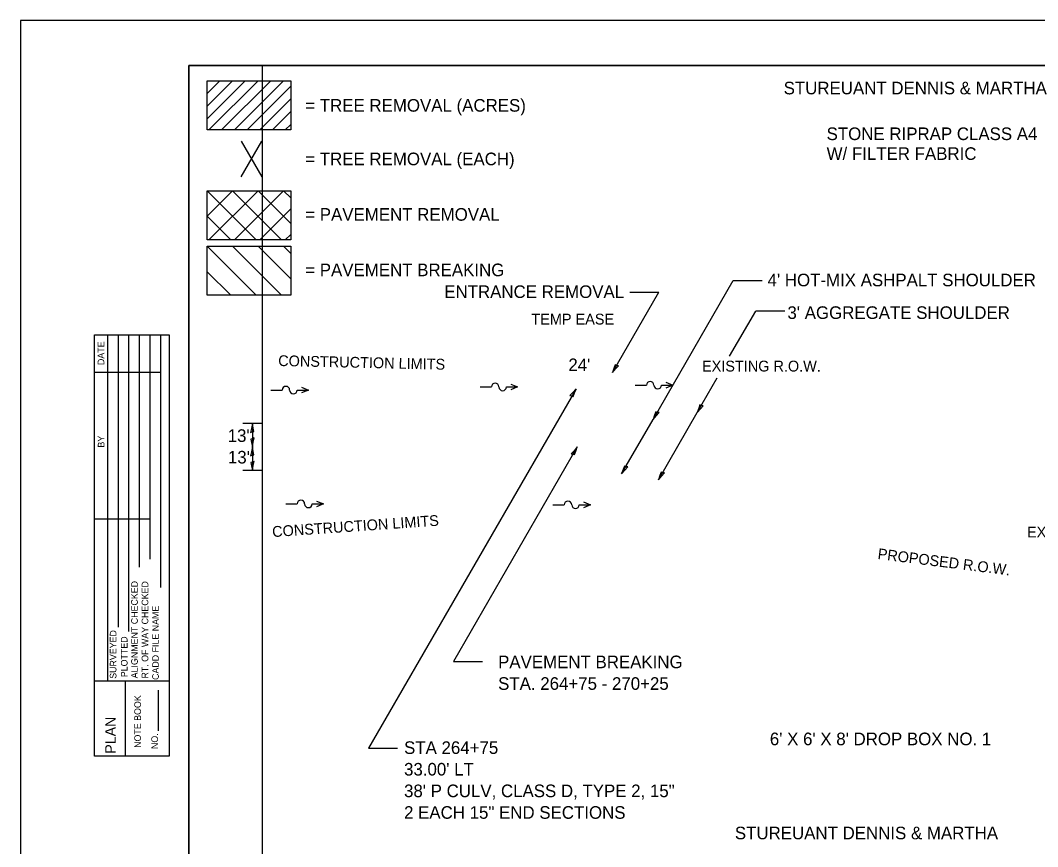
# Model space of a CAD drawing. Extents: x 2392602 to 2396002, y 2003850 to 2004950.
# Drawn here: x 2392602 to 2393167, y 2004491 to 2004950 of the extents above; entities that cross this region are included whole.
import ezdxf

# ---------------------------------------------------------------- set-up
doc = ezdxf.new("R2010")
doc.units = 0
for name, color, linetype in [('Design_EX_Roadway Profile', 7, 'Continuous'), ('Level 60', 7, 'Continuous'), ('ROW_EX ROW Line', 7, 'Continuous'), ('ROW_EX ROW Markers', 7, 'Continuous'), ('Sheets_50 Reference Boundary', 7, 'Continuous'), ('Sheets_General Details', 7, 'Continuous'), ('Topo_Ditch Line', 7, 'Continuous'), ('Topo_Entrances', 7, 'Continuous'), ('Topo_Mailbox', 7, 'Continuous'), ('Topo_Miscellaneous', 7, 'Continuous'), ('Topo_Point Elevations', 7, 'Continuous'), ('Topo_Point Numbers', 7, 'Continuous'), ('Topo_Vegetation Line', 7, 'Continuous')]:
    doc.layers.add(name, color=color, linetype=linetype)

msp = doc.modelspace()

# ---------------------------------------------------------------- linework, layer by layer
at = {"layer": 'Design_EX_Roadway Profile'}
for p, q in [((2392736.22, 2004725.94), (2392725.45, 2004725.94)), ((2392730.83, 2004725.94), (2392730.83, 2004712.94)), ((2392730.83, 2004712.94), (2392730.83, 2004699.94)), ((2392736.22, 2004699.94), (2392725.45, 2004699.94))]:
    msp.add_line(p, q, dxfattribs=at)
for points in [[(2392705.65, 2004916.31), (2392752.1, 2004916.31), (2392752.1, 2004889.05), (2392705.65, 2004889.05)], [(2392705.65, 2004855.22), (2392752.1, 2004855.22), (2392752.1, 2004827.96), (2392705.65, 2004827.96)], [(2392705.65, 2004824.41), (2392752.1, 2004824.41), (2392752.1, 2004797.15), (2392705.65, 2004797.15)], [(2392729.79, 2004720.94), (2392730.75, 2004721.34), (2392731.67, 2004721.5), (2392731.27, 2004723.44), (2392730.83, 2004725.94), (2392730.35, 2004723.27)], [(2392731.88, 2004717.93), (2392730.92, 2004717.53), (2392730, 2004717.37), (2392730.4, 2004715.44), (2392730.83, 2004712.94), (2392731.32, 2004715.6)], [(2392729.79, 2004707.94), (2392730.75, 2004708.34), (2392731.67, 2004708.5), (2392731.27, 2004710.44), (2392730.83, 2004712.94), (2392730.35, 2004710.27)], [(2392731.88, 2004704.93), (2392730.92, 2004704.53), (2392730, 2004704.37), (2392730.4, 2004702.44), (2392730.83, 2004699.94), (2392731.32, 2004702.6)]]:
    msp.add_lwpolyline(points, close=True, dxfattribs=at)
at = {"layer": 'ROW_EX ROW Markers'}
msp.add_lwpolyline([(2392601.97, 2003849.81), (2394301.97, 2003849.81), (2394301.97, 2004949.81), (2392601.97, 2004949.81)], close=True, dxfattribs=at)
at = {"layer": 'Sheets_50 Reference Boundary'}
for points in [[(2392695.47, 2004437.06), (2394276.97, 2004437.06), (2394276.97, 2004924.81), (2392695.47, 2004924.81)], [(2392736.22, 2004924.81), (2392736.22, 2004437.06), (2394236.22, 2004437.06), (2394236.22, 2004924.81), (2394065.71, 2004924.81), (2394065.71, 2004924.81)]]:
    msp.add_lwpolyline(points, close=True, dxfattribs=at)
at = {"layer": 'Sheets_General Details'}
for p, q in [((2394301.97, 2004949.81), (2392601.97, 2004949.81)), ((2392601.97, 2004949.81), (2392601.97, 2003849.81)), ((2392643.17, 2004541.2), (2392643.17, 2004775.18)), ((2392643.17, 2004775.18), (2392684.67, 2004775.18)), ((2392650.52, 2004582.85), (2392650.52, 2004775.18)), ((2392656.4, 2004612.89), (2392656.4, 2004775.18)), ((2392662.28, 2004610.41), (2392662.28, 2004775.18)), ((2392668.16, 2004646.21), (2392668.16, 2004775.18)), ((2392674.04, 2004650.64), (2392674.04, 2004775.18)), ((2392679.92, 2004634.91), (2392679.92, 2004775.18)), ((2392684.67, 2004775.18), (2392684.67, 2004541.2)), ((2392679.92, 2004754.35), (2392643.17, 2004754.35)), ((2392674.04, 2004672.88), (2392643.17, 2004672.88)), ((2392684.67, 2004582.85), (2392643.17, 2004582.85)), ((2392660.32, 2004541.2), (2392660.32, 2004582.85)), ((2392678.69, 2004555.33), (2392678.69, 2004578.01)), ((2392684.67, 2004541.2), (2392643.17, 2004541.2))]:
    msp.add_line(p, q, dxfattribs=at)
msp.add_lwpolyline([(2392695.47, 2004924.81), (2394276.97, 2004924.81), (2394276.97, 2003874.81), (2392695.47, 2003874.81), (2392695.47, 2004924.81)], dxfattribs=at)
at = {"layer": 'Topo_Entrances'}
for p, q in [((2392705.65, 2004916.31), (2392705.65, 2004916.31)), ((2392705.65, 2004909.24), (2392712.72, 2004916.31)), ((2392705.65, 2004902.17), (2392719.79, 2004916.31)), ((2392705.65, 2004895.1), (2392726.86, 2004916.31)), ((2392706.67, 2004889.05), (2392733.93, 2004916.31)), ((2392713.74, 2004889.05), (2392741.01, 2004916.31)), ((2392720.81, 2004889.05), (2392748.08, 2004916.31)), ((2392727.89, 2004889.05), (2392752.1, 2004913.26)), ((2392734.96, 2004889.05), (2392752.1, 2004906.19)), ((2392742.03, 2004889.05), (2392752.1, 2004899.12)), ((2392749.1, 2004889.05), (2392752.1, 2004892.05)), ((2392724.64, 2004862.89), (2392736.14, 2004882.81)), ((2392724.64, 2004882.81), (2392736.14, 2004862.89))]:
    msp.add_line(p, q, dxfattribs=at)
at = {"layer": 'Topo_Mailbox'}
for p, q in [((2392741.08, 2004744.53), (2392747.32, 2004744.53)), ((2392755.65, 2004744.53), (2392761.91, 2004744.53)), ((2392857.27, 2004746.27), (2392863.51, 2004746.27)), ((2392871.84, 2004746.27), (2392878.1, 2004746.27)), ((2392943.36, 2004747.27), (2392949.6, 2004747.27)), ((2392957.93, 2004747.27), (2392964.19, 2004747.27)), ((2392749.41, 2004681.33), (2392755.65, 2004681.33)), ((2392763.99, 2004681.33), (2392770.24, 2004681.33)), ((2392897.7, 2004680.83), (2392903.94, 2004680.83)), ((2392912.28, 2004680.83), (2392918.53, 2004680.83))]:
    msp.add_line(p, q, dxfattribs=at)
for points in [[(2392758.06, 2004746.12), (2392761.91, 2004744.53), (2392758.06, 2004742.94)], [(2392874.25, 2004747.87), (2392878.1, 2004746.27), (2392874.25, 2004744.68)], [(2392960.34, 2004748.86), (2392964.19, 2004747.27), (2392960.34, 2004745.67)], [(2392766.4, 2004682.93), (2392770.24, 2004681.33), (2392766.4, 2004679.74)], [(2392914.69, 2004682.43), (2392918.53, 2004680.83), (2392914.69, 2004679.24)]]:
    msp.add_lwpolyline(points, dxfattribs=at)
for centre, start, end in [((2392749.41, 2004744.53), 0, 180), ((2392753.58, 2004744.53), 180, 360), ((2392865.6, 2004746.27), 0, 180), ((2392869.77, 2004746.27), 180, 360), ((2392951.69, 2004747.27), 0, 180), ((2392955.86, 2004747.27), 180, 360), ((2392757.75, 2004681.33), 0, 180), ((2392906.04, 2004680.83), 0, 180), ((2392761.91, 2004681.33), 180, 360), ((2392910.2, 2004680.83), 180, 360)]:
    msp.add_arc(centre, 2.08, start, end, dxfattribs=at)
at = {"layer": 'Topo_Point Elevations'}
for p, q in [((2392953.26, 2004728.23), (2392997.82, 2004805.41)), ((2392997.82, 2004805.41), (2393013.89, 2004805.41)), ((2392930.69, 2004754.22), (2392956.48, 2004798.89)), ((2392940.41, 2004798.89), (2392956.48, 2004798.89)), ((2392995.81, 2004763.29), (2393010.31, 2004788.39)), ((2393026.38, 2004788.39), (2393010.31, 2004788.39)), ((2392977.77, 2004732.05), (2392988.96, 2004751.42)), ((2392910.5, 2004745.31), (2392795.22, 2004545.64)), ((2392935.85, 2004698.07), (2392953.26, 2004728.23)), ((2392956.23, 2004694.73), (2392977.77, 2004732.05)), ((2392911.22, 2004712.94), (2392842.5, 2004593.91)), ((2392842.5, 2004593.91), (2392858.57, 2004593.91)), ((2392795.22, 2004545.64), (2392811.29, 2004545.64))]:
    msp.add_line(p, q, dxfattribs=at)
for points in [[(2392934.1, 2004758.02), (2392933.06, 2004758.15), (2392932.18, 2004758.48), (2392931.57, 2004756.6), (2392930.69, 2004754.22), (2392932.44, 2004756.28)], [(2392907.1, 2004741.51), (2392908.13, 2004741.38), (2392909.01, 2004741.05), (2392909.63, 2004742.93), (2392910.5, 2004745.31), (2392908.75, 2004743.25)], [(2392981.18, 2004735.85), (2392980.14, 2004735.98), (2392979.27, 2004736.31), (2392978.65, 2004734.43), (2392977.77, 2004732.05), (2392979.53, 2004734.11)], [(2392956.66, 2004732.03), (2392955.63, 2004732.16), (2392954.75, 2004732.49), (2392954.13, 2004730.61), (2392953.26, 2004728.23), (2392955.01, 2004730.29)], [(2392907.81, 2004709.13), (2392908.85, 2004709), (2392909.73, 2004708.68), (2392910.34, 2004710.55), (2392911.22, 2004712.94), (2392909.47, 2004710.87)], [(2392939.25, 2004701.87), (2392938.22, 2004702), (2392937.34, 2004702.33), (2392936.72, 2004700.45), (2392935.85, 2004698.07), (2392937.6, 2004700.14)], [(2392959.64, 2004698.54), (2392958.6, 2004698.67), (2392957.73, 2004698.99), (2392957.11, 2004697.12), (2392956.23, 2004694.73), (2392957.99, 2004696.8)]]:
    msp.add_lwpolyline(points, close=True, dxfattribs=at)
at = {"layer": 'Topo_Point Numbers'}
for p, q in [((2392705.65, 2004855.22), (2392705.65, 2004855.22)), ((2392705.65, 2004841.08), (2392719.79, 2004855.22)), ((2392705.65, 2004855.22), (2392705.65, 2004855.22)), ((2392705.65, 2004855.22), (2392732.91, 2004827.96)), ((2392706.67, 2004827.96), (2392733.93, 2004855.22)), ((2392719.79, 2004855.22), (2392747.05, 2004827.96)), ((2392720.81, 2004827.96), (2392748.08, 2004855.22)), ((2392733.93, 2004855.22), (2392752.1, 2004837.06)), ((2392748.08, 2004855.22), (2392752.1, 2004851.2)), ((2392705.65, 2004841.08), (2392718.77, 2004827.96)), ((2392734.96, 2004827.96), (2392752.1, 2004845.1)), ((2392749.1, 2004827.96), (2392752.1, 2004830.96)), ((2392705.65, 2004824.41), (2392732.91, 2004797.15)), ((2392719.79, 2004824.41), (2392747.05, 2004797.15)), ((2392733.93, 2004824.41), (2392752.1, 2004806.25)), ((2392748.08, 2004824.41), (2392752.1, 2004820.39)), ((2392705.65, 2004810.27), (2392718.77, 2004797.15))]:
    msp.add_line(p, q, dxfattribs=at)

# ---------------------------------------------------------------- texts
at = {"layer": 'Design_EX_Roadway Profile'}
for s, p in [("24'", (2392906.26, 2004755.05)), ("13'", (2392717.1, 2004715.76)), ("13'", (2392717.22, 2004703.77))]:
    msp.add_text(s, height=7, dxfattribs=at).set_placement(p)
at = {"layer": 'Level 60'}
for p in [(2393025.79, 2004908.72), (2392998.71, 2004495.13)]:
    msp.add_text('STUREUANT DENNIS & MARTHA', height=7, dxfattribs=at).set_placement(p)
at = {"layer": 'ROW_EX ROW Line'}
for p in [(2392980.47, 2004754.84), (2393160.9, 2004662.7)]:
    msp.add_text('EXISTING R.O.W.', height=6, rotation=0, dxfattribs=at).set_placement(p)
at = {"layer": 'Sheets_General Details'}
for s, height, p in [('DATE', 3.677, (2392648.57, 2004758.42)), ('BY', 3.676, (2392648.66, 2004712.61)), ('ALIGNMENT CHECKED', 3.675, (2392667.18, 2004584.5)), ('RT. OF WAY CHECKED', 3.676, (2392673.01, 2004584.38)), ('CADD FILE NAME', 3.673, (2392678.85, 2004583.61)), ('SURVEYED', 3.674, (2392655.33, 2004584.23)), ('PLOTTED', 3.677, (2392661.49, 2004585.11)), ('NOTE BOOK', 3.673, (2392668.93, 2004545.88)), ('PLAN', 5.879, (2392654.95, 2004542.66)), ('NO.', 3.676, (2392678.38, 2004545.25))]:
    msp.add_text(s, height=height, rotation=90, dxfattribs=at).set_placement(p)
at = {"layer": 'Topo_Ditch Line'}
msp.add_text('TEMP EASE', height=6, dxfattribs=at).set_placement((2392885.74, 2004780.94))
at = {"layer": 'Topo_Miscellaneous'}
msp.add_text('PROPOSED R.O.W.', height=6, rotation=352.875, dxfattribs=at).set_placement((2393077.74, 2004650.77))
at = {"layer": 'Topo_Point Elevations'}
for s, p in [('= TREE REMOVAL (ACRES)', (2392760.17, 2004899.1)), ('STONE RIPRAP CLASS A4 ', (2393049.65, 2004883.33)), ('W/ FILTER FABRIC', (2393049.65, 2004872.33)), ('= TREE REMOVAL (EACH)', (2392760.17, 2004869.37)), ('= PAVEMENT REMOVAL', (2392760.17, 2004838.56)), ('= PAVEMENT BREAKING', (2392760.17, 2004807.75)), ("4' HOT-MIX ASHPALT SHOULDER", (2393016.86, 2004802.15)), ('ENTRANCE REMOVAL', (2392837.34, 2004795.66)), ("3' AGGREGATE SHOULDER", (2393027.9, 2004784.03)), ('PAVEMENT BREAKING', (2392867.25, 2004590.11)), ('STA. 264+75 - 270+25', (2392867.25, 2004578.11)), ("6' X 6' X 8' DROP BOX NO. 1", (2393018.13, 2004547.36)), ('STA 264+75', (2392815.02, 2004542.52)), ("33.00' LT", (2392815.02, 2004530.52)), ('38\' P CULV, CLASS D, TYPE 2, 15"', (2392815.02, 2004518.52)), ('2 EACH 15" END SECTIONS', (2392815.02, 2004506.52))]:
    msp.add_text(s, height=7, dxfattribs=at).set_placement(p)
at = {"layer": 'Topo_Vegetation Line'}
for rotation, p in [(358.7202, (2392745.09, 2004757.91)), (3.951, (2392742.01, 2004662.88))]:
    msp.add_text('CONSTRUCTION LIMITS', height=6, rotation=rotation, dxfattribs=at).set_placement(p)

doc.saveas('drawing.dxf')
